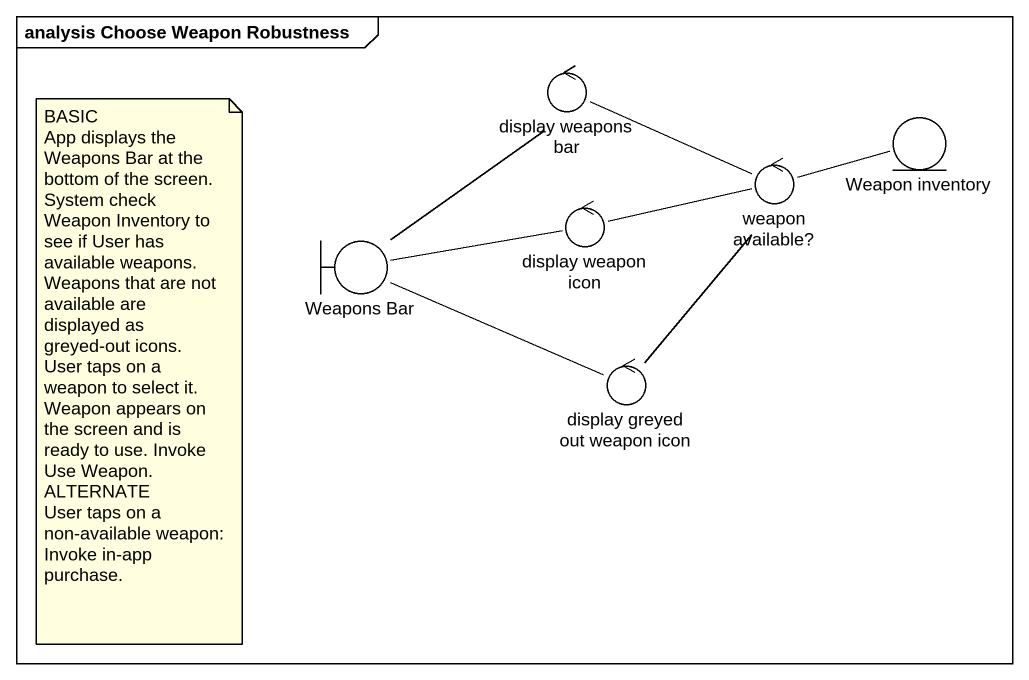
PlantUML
@startuml
mainframe analysis Choose Weapon Robustness
control "display weapons bar" as display_weapons_bar
entity "Weapon inventory" as Weapon_inventory
control "display weapon icon" as display_weapon_icon
control "weapon available?" as weapon_available
boundary "Weapons Bar" as Weapons_Bar
control "display greyed out weapon icon" as display_greyed_out_weapon
display_weapons_bar -right- weapon_available
display_weapon_icon -left- Weapons_Bar
weapon_available -right- Weapon_inventory
weapon_available -left- display_weapon_icon
weapon_available -- display_greyed_out_weapon
Weapons_Bar -up- display_weapons_bar
display_greyed_out_weapon -left- Weapons_Bar
note as N1
  BASIC
  App displays the Weapons Bar at the bottom of the screen. System check Weapon Inventory to see if User has available weapons. Weapons that are not available are displayed as greyed-out icons.
  User taps on a weapon to select it. Weapon appears on the screen and is ready to use. Invoke Use Weapon.
  ALTERNATE
  User taps on a non-available weapon: Invoke in-app purchase.
end note
@enduml
